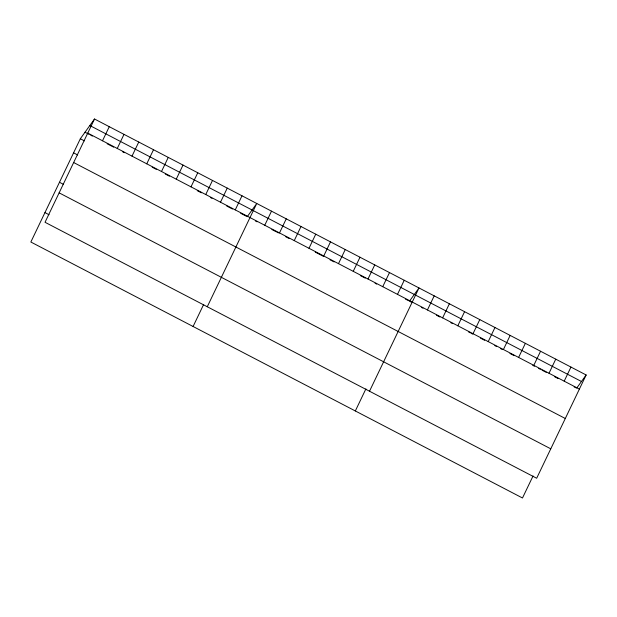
<?xml version="1.0" encoding="UTF-8"?>
<svg xmlns="http://www.w3.org/2000/svg" width="617" height="617" viewBox="0 0 617 617"><rect width="100%" height="100%" fill="white"/><g stroke="black" fill="none" stroke-linecap="round" stroke-linejoin="round"><path stroke-width="0.93" d="M94.509 119.004L45.033 222.282L536.667 478.252L586.15 374.982L94.509 119.004L80.333 138.748L30.85 242.018L522.491 497.996L533.065 475.923M102.507 140.784L109.263 126.686M117.261 148.458L124.009 134.367M132.007 156.14L138.763 142.041M146.753 163.821L153.51 149.723M161.507 171.495L168.256 157.404M176.254 179.177L183.01 165.078M191 186.858L197.756 172.76M205.754 194.54L212.503 180.442M220.5 202.214L227.257 188.116M235.247 209.896L242.003 195.797M193.09 326.493L203.664 304.42M207.273 306.749L256.757 203.479L247.247 216.706M264.747 225.251L271.503 211.161M279.501 232.933L286.249 218.834M294.247 240.615L301.003 226.516M308.994 248.289L315.75 234.198M323.748 255.97L330.496 241.872M338.494 263.652L345.25 249.553M353.24 271.326L359.996 257.235M367.994 279.007L374.743 264.909M382.741 286.689L389.497 272.591M397.487 294.371L404.243 280.272M355.33 410.961L365.904 388.887M369.514 391.224L418.997 287.954L409.487 301.173L411.177 302.052M427.434 309.958L434.191 295.859M442.628 317.871L449.384 303.772M457.829 325.784L464.578 311.685M473.023 333.697L479.779 319.598M488.217 341.61L494.973 327.511M503.418 349.515L510.166 335.424M518.612 357.428L525.368 343.337M533.805 365.341L540.561 351.243M549.007 373.254L555.755 359.156M564.2 381.167L570.956 367.069M576.648 388.209L586.15 374.982M89.835 125.521L581.469 381.499M87.761 133.102L579.394 389.08M85.007 132.231L89.11 134.367M90.745 135.216L92.388 136.072M107.134 143.753L113.69 147.162M122.706 151.859L124.341 152.708M152.198 167.215L156.302 169.351M165.31 174.04L169.405 176.177M197.27 190.676L201.366 192.812M210.382 197.502L212.017 198.358M226.763 206.039L232.501 209.024M240.692 213.289L246.43 216.274M255.446 220.971L257.081 221.819M271.835 229.501L275.93 231.637M276.748 232.061L278.39 232.917M285.764 236.758L289.041 238.463M315.264 252.114L320.994 255.099M321.819 255.523L323.455 256.379M330.01 259.796L334.106 261.924M360.328 275.575L365.241 278.136M375.074 283.257L376.717 284.113M405.392 299.044L408.67 300.749M421.311 307.328L423 308.207M436.504 315.241L439.882 316.999M450.857 322.714L452.546 323.593M468.588 331.946L470.277 332.825M471.118 333.265L472.807 334.144M480.404 338.101L484.63 340.299M494.757 345.574L496.446 346.453M500.665 348.644L502.354 349.523M509.951 353.479L514.177 355.677M532.749 365.349L534.438 366.228M538.656 368.426L540.345 369.305M542.034 370.185L546.253 372.383M554.698 376.779L558.077 378.537M574.118 386.89L575.8 387.769M80.333 138.748L84.429 140.877M73.577 152.839L77.673 154.975M73.662 162.533L565.295 418.503M59.479 182.27L63.574 184.406M59.132 192.851L550.773 448.829M44.948 212.587L49.044 214.724"/></g></svg>
